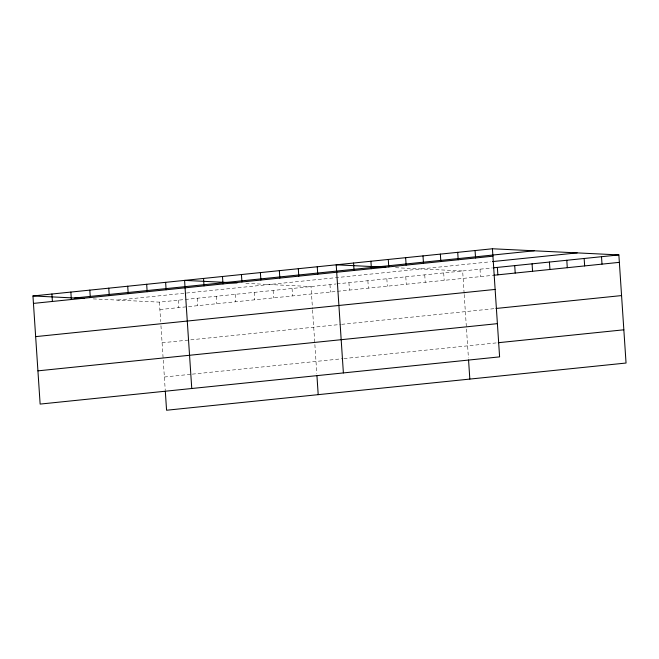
<?xml version="1.0" encoding="UTF-8"?>
<svg xmlns="http://www.w3.org/2000/svg" width="659" height="659" viewBox="0 0 659 659"><rect width="100%" height="100%" fill="white"/><g stroke="black" fill="none" stroke-linecap="round" stroke-linejoin="round"><path stroke-width="0.49" stroke-dasharray="3.29 2.47" d="M117.664 300.092L490.354 261.804M93.24 298.906L159.396 302.127L184.331 299.565M185.327 299.458L335.958 283.988M336.955 283.881L492.257 267.925M159.882 309.557L336.452 291.418M337.449 291.311L492.751 275.355M162.089 342.779L340.654 324.434M341.65 324.335L494.958 308.585M164.363 377.014L191.299 374.246M192.296 374.139L342.927 358.669M343.924 358.562L497.232 342.812M395.515 267.702L462.651 270.973L464.142 293.502M245.848 283.37L311.023 286.55L312.514 309.079M480.007 269.185L480.502 276.615M464.208 294.507L468.425 357.936M443.696 272.917L444.191 280.347M424.742 274.861L425.236 282.299M405.787 276.813L406.282 284.243M386.833 278.757L387.327 286.187M367.879 280.701L368.373 288.14M348.924 282.653L349.418 290.084M329.97 284.597L330.464 292.028M312.58 310.084L316.798 373.513M292.069 288.494L292.563 295.924M273.114 290.438L273.609 297.868M254.16 292.39L254.654 299.82M235.205 294.334L235.7 301.764M216.251 296.278L216.745 303.717M197.296 298.23L197.791 305.661M178.342 300.174L178.836 307.605M159.396 302.127L160.689 321.633M160.953 325.661L165.236 390.095"/><path stroke-width="0.99" d="M492.43 248.764L499.604 356.873L40.133 404.082L32.95 295.965L492.43 248.764L618.867 254.918L626.05 363.035L166.57 410.236L165.302 391.108M74.673 298L534.152 250.799M33.444 303.404L492.924 256.194M492.397 261.598L577.144 252.891M493.278 267.826L618.867 254.918M493.772 275.256L619.361 262.348M35.652 336.625L495.131 289.425M495.98 308.478L621.569 295.578M37.925 370.852L497.405 323.651M498.253 342.713L623.842 329.805M385.746 267.224L336.205 264.811L343.388 372.928M237.051 282.942L184.578 280.388L191.761 388.505M32.95 295.965L84.443 298.478M601.51 256.705L602.005 264.135M584.154 258.485L584.648 265.915M566.798 260.272L567.292 267.702M549.433 262.051L549.927 269.482M532.077 263.839L532.571 271.269M514.72 265.618L515.214 273.048M497.364 267.406L497.858 274.836M475.073 250.552L475.559 257.982M468.557 359.954L469.826 379.082M457.708 252.331L458.203 259.761M440.352 254.119L440.846 261.549M422.996 255.898L423.49 263.328M405.639 257.685L406.133 265.116M388.283 259.465L388.769 266.895M370.918 261.244L371.412 268.683M353.562 263.032L354.056 270.462M317.251 266.763L317.745 274.193M316.93 375.531L318.198 394.659M298.296 268.707L298.791 276.137M279.342 270.66L279.836 278.09M260.387 272.604L260.882 280.034M241.441 274.548L241.935 281.986M222.487 276.5L222.981 283.93M203.532 278.444L204.026 285.874M165.623 282.34L166.117 289.771M146.669 284.284L147.163 291.715M127.714 286.237L128.208 293.667M108.76 288.181L109.254 295.611M89.813 290.125L90.308 297.555M70.859 292.077L71.353 299.507M51.904 294.021L52.399 301.451"/></g></svg>
